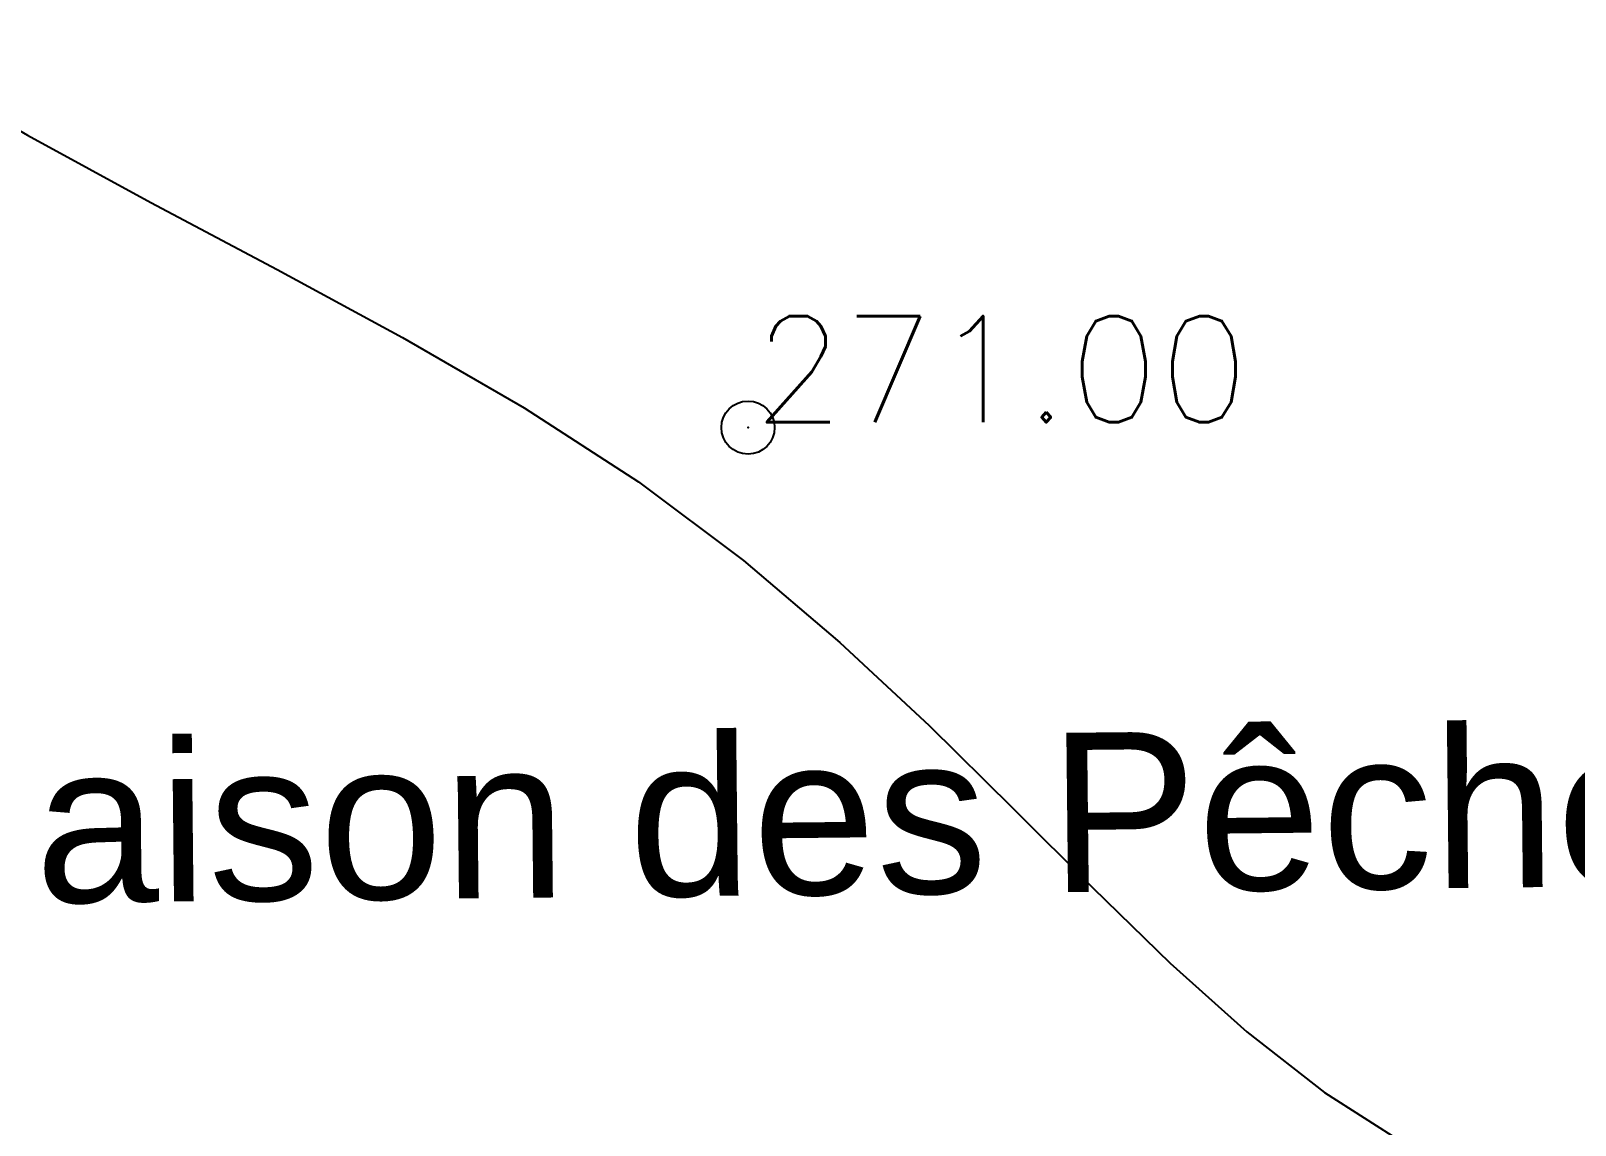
# Model space of a CAD drawing. Header units: millimetres. Extents: x 524954 to 526204, y 9523489 to 9524010.
# Drawn here: x 525419.71 to 525434.25, y 9523572.44 to 9523582.74 of the extents above; entities that cross this region are included whole.
import ezdxf

# ---------------------------------------------------------------- set-up
doc = ezdxf.new("R2010")
doc.units = ezdxf.units.MM
doc.header["$PDMODE"] = 32
doc.header["$PDSIZE"] = 0.5
doc.linetypes.add('CACHE2', pattern=[4.7625, 3.175, -1.5875])
for name, color, linetype in [('CN_01_00', 3, 'Continuous'), ('TopoAlt', 3, 'Continuous'), ('TOPOJIS', 7, 'Continuous'), ('Toponomie', 7, 'CACHE2')]:
    doc.layers.add(name, color=color, linetype=linetype)
doc.styles.add('Simplex 1.0', font='Simplex.shx', dxfattribs={"width": 0.99, "height": 1})
doc.styles.get("Standard").update_dxf_attribs({"font": 'arial.ttf'})

# ---------------------------------------------------------------- blocks, each defined once
blk = doc.blocks.new('TCPOINT M')
at = {"color": 0}
blk.add_point((0, 0), dxfattribs=at)
at = {"layer": 'TopoAlt', "style": 'Simplex 1.0', "width": 0.99}
blk.add_attdef('ALT', (0.15, 0.15), '', height=1, dxfattribs=at)

msp = doc.modelspace()

# ---------------------------------------------------------------- linework, layer by layer
at = {"layer": 'CN_01_00', "elevation": 271, "flags": 128}
msp.add_lwpolyline([(525417.533, 9523583.086), (525418.561, 9523582.408), (525419.673, 9523581.758), (525420.837, 9523581.124), (525422.025, 9523580.494), (525423.206, 9523579.854), (525424.35, 9523579.191), (525425.428, 9523578.493), (525426.416, 9523577.752), (525427.323, 9523576.981), (525428.163, 9523576.198), (525428.952, 9523575.422), (525429.703, 9523574.67), (525430.432, 9523573.961), (525431.155, 9523573.313), (525431.885, 9523572.743), (525432.633, 9523572.265), (525433.395, 9523571.874), (525434.162, 9523571.559), (525434.924, 9523571.309)], dxfattribs=at)

# ---------------------------------------------------------------- block references
at = {"layer": 'TOPOJIS'}
ref = msp.add_blockref('TCPOINT M', (525426.458, 9523579.005, 271), dxfattribs=at)
ref.add_attrib('ALT', '271.00', (525426.508, 9523579.055, 271), dxfattribs={"layer": 'TopoAlt', "height": 1, "style": 'Simplex 1.0', "width": 0.99})

# ---------------------------------------------------------------- texts
at = {"layer": 'Toponomie', "insert": (525412.425, 9523575.951), "char_height": 1.5, "width": 31.0395, "attachment_point": 1, "rotation": 0.603}
msp.add_mtext('\\pi5.5626;Maison des Pêcheurs', dxfattribs=at)

doc.saveas('drawing.dxf')
